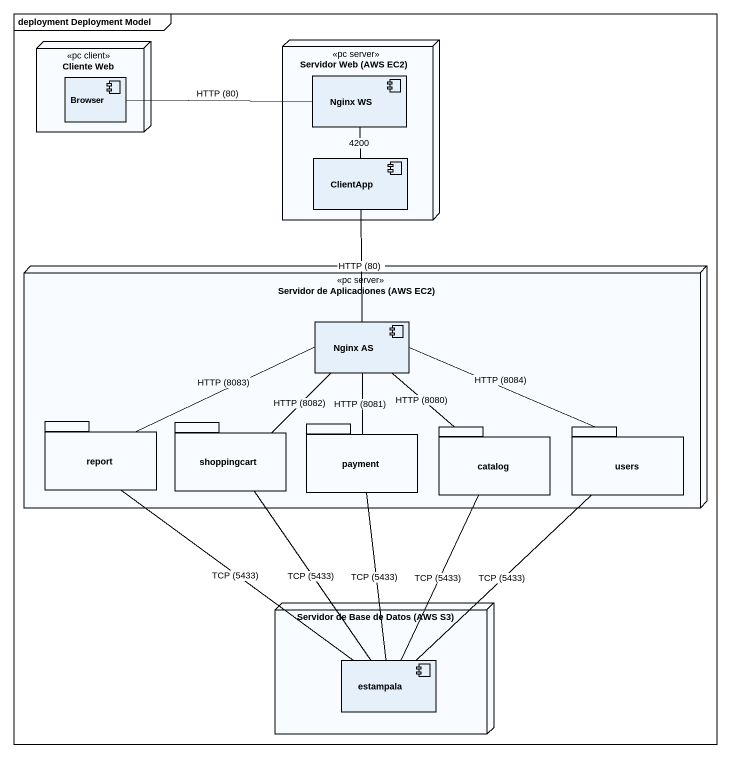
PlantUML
@startuml
mainframe deployment Deployment Model
node "Cliente Web" as Cliente_Web <<pc client>> {
  component Browser
}
node "Servidor Web (AWS EC2)" as Servidor_Web_AWS_EC2 <<pc server>> {
  component "Nginx WS" as Nginx_WS
  component ClientApp
}
node "Servidor de Aplicaciones (AWS EC2)" as Servidor_de_Aplicaciones <<pc server>> {
  component "Nginx AS" as Nginx_AS
  package report {
  }
  package shoppingcart {
  }
  package payment {
  }
  package catalog {
  }
  package users {
  }
}
node "Servidor de Base de Datos (AWS S3)" as Servidor_de_Base_de_Datos {
  component estampala
}
Browser -right- Nginx_WS : HTTP (80)
Nginx_WS -- ClientApp : 4200
ClientApp -- Nginx_AS : HTTP (80)
Nginx_AS -left- report : HTTP (8083)
Nginx_AS -- shoppingcart : HTTP (8082)
Nginx_AS -- payment : HTTP (8081)
Nginx_AS -- catalog : HTTP (8080)
Nginx_AS -right- users : HTTP (8084)
report -- estampala : TCP (5433)
shoppingcart -- estampala : TCP (5433)
payment -- estampala : TCP (5433)
catalog -- estampala : TCP (5433)
users -- estampala : TCP (5433)
@enduml
